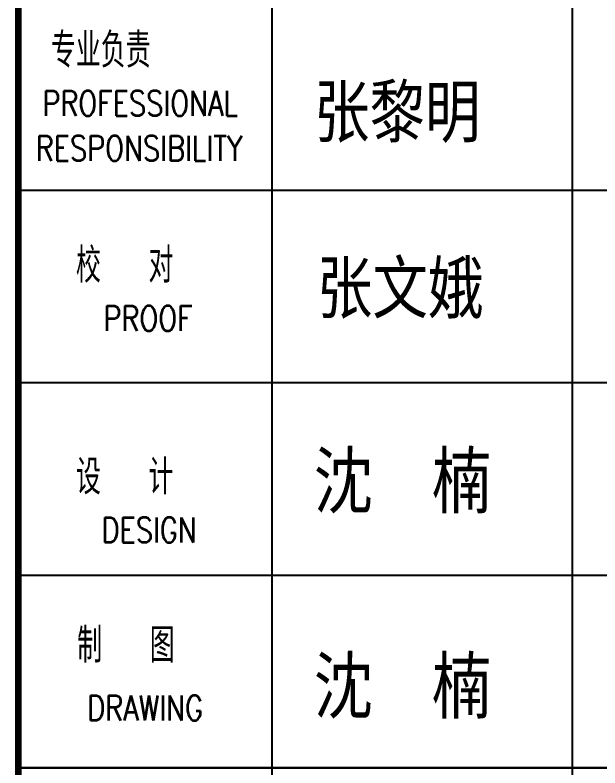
# Model space of a CAD drawing. Header units: inches. Extents: x 0 to 508000, y 0 to 738838.
# Drawn here: x 82794 to 85829, y 11856 to 15764 of the extents above; entities that cross this region are included whole.
import ezdxf

# ---------------------------------------------------------------- set-up
doc = ezdxf.new("R2010")
doc.units = ezdxf.units.IN
doc.header["$LTSCALE"] = 1000
doc.header["$MEASUREMENT"] = 0
doc.layers.get('0').update_dxf_attribs({"true_color": 0xffffff})
doc.layers.add('PUB_TITLE', color=4, linetype='Continuous', true_color=0x00ffff)
doc.layers.add('TK', color=7, linetype='Continuous', true_color=0xffffff)
doc.styles.add('CCIAD-图框(标题项)', font='simhei.ttf', dxfattribs={"height": 0.2, "bigfont": 'gbcbig.shx'})
doc.styles.add('基本字体', font='simplex.shx', dxfattribs={"height": 0.2, "bigfont": 'gbcbig.shx'})

# ---------------------------------------------------------------- blocks, each defined once
blk = doc.blocks.new('DAnoyomous23135')
at = {"layer": 'TK', "style": '基本字体'}
blk.add_text('校  对', height=1.8, dxfattribs=at).set_placement((534.103, 76.816))
at = {"layer": 'TK', "style": '基本字体', "width": 0.8}
blk.add_text('PROOF', height=1.3001, dxfattribs=at).set_placement((535.524, 74.316))
blk = doc.blocks.new('DAnoyomous23138')
at = {"layer": 'TK', "style": '基本字体'}
blk.add_text('设  计', height=1.8, dxfattribs=at).set_placement((534.103, 65.831))
at = {"layer": 'TK', "style": '基本字体', "width": 0.8}
blk.add_text('DESIGN', height=1.3001, dxfattribs=at).set_placement((535.425, 63.331))
blk = doc.blocks.new('DAnoyomous23141')
at = {"layer": 'TK', "style": '基本字体'}
blk.add_text('制  图', height=1.8, dxfattribs=at).set_placement((534.169, 57.091))
at = {"layer": 'TK', "style": '基本字体', "width": 0.8}
blk.add_text('DRAWING', height=1.3001, dxfattribs=at).set_placement((534.683, 54.091))
blk = doc.blocks.new('DAnoyomous23148')
at = {"layer": 'TK', "style": '基本字体'}
blk.add_text('专业负责', height=1.8, dxfattribs=at).set_placement((532.799, 87.982))
at = {"layer": 'TK', "style": '基本字体', "width": 0.8}
for s, p in [('PROFESSIONAL', (532.355, 85.482)), ('RESPONSIBILITY', (532.008, 83.149))]:
    blk.add_text(s, height=1.30001, dxfattribs=at).set_placement(p)
blk = doc.blocks.new('CCIAD-TK-A2-图签')
at = {"layer": 'TK', "lineweight": -3}
for p, q in [((544.265, 121.628), (544.265, 51.628)), ((559.858, 121.628), (559.858, 51.628)), ((531.117, 81.628), (582.187, 81.628)), ((531.117, 81.628), (582.187, 81.628)), ((531.117, 71.628), (582.187, 71.628)), ((531.117, 71.628), (582.187, 71.628)), ((531.117, 61.628), (582.187, 61.628)), ((531.117, 61.628), (582.187, 61.628)), ((582.187, 51.628), (531.117, 51.628)), ((531.117, 51.628), (582.187, 51.628)), ((531.117, 51.628), (582.187, 51.628)), ((531.317, 51.628), (582.387, 51.628)), ((533.317, 51.628), (582.387, 51.628)), ((544.265, 51.628), (544.265, 35.628)), ((559.858, 51.628), (559.858, 43.628))]:
    blk.add_line(p, q, dxfattribs=at)
at = {"layer": 'TK', "lineweight": -3, "const_width": 0.347}
blk.add_lwpolyline([(531.117, 185.398), (582.387, 185.398), (582.387, 13.253), (531.117, 13.253)], close=True, dxfattribs=at)
at = {"layer": 'TK'}
for name in ['DAnoyomous23148', 'DAnoyomous23135', 'DAnoyomous23138', 'DAnoyomous23141']:
    blk.add_blockref(name, (0, 0), dxfattribs=at)
blk = doc.blocks.new('+A9S5D+9F')
at = {"layer": 'PUB_TITLE', "style": 'CCIAD-图框(标题项)', "width": 0.8}
for s, height, p in [('张黎明', 264, (105607.9, -2646.5)), ('张文娥', 264, (105622.9, -3560.7)), ('沈  楠', 281.16, (105606.7, -4571)), ('沈  楠', 281.16, (105606.7, -5636))]:
    blk.add_text(s, height=height, dxfattribs=at).set_placement(p)

msp = doc.modelspace()

# ---------------------------------------------------------------- block references
msp.add_blockref('+A9S5D+9F', (-21262.2, 17777.9))
at = {"layer": 'TK', "xscale": 100, "yscale": 100}
msp.add_blockref('CCIAD-TK-A2-图签', (29700, 6692.8), dxfattribs=at)

doc.saveas('drawing.dxf')
